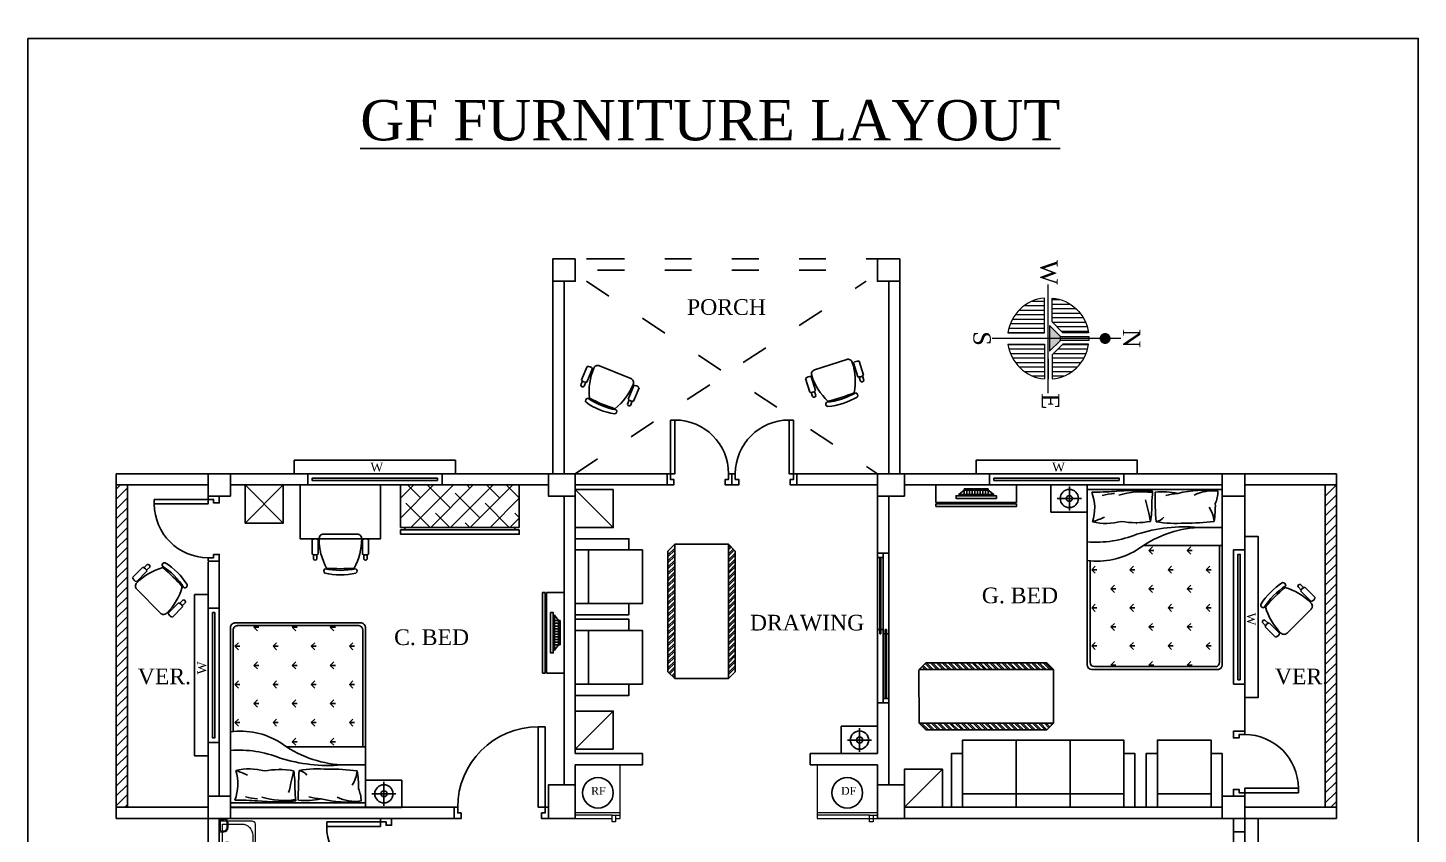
# Model space of a CAD drawing. Header units: inches. Extents: x -5597760 to 21122418, y -37133 to 23298423.
# Drawn here: x 2184 to 2805, y -25719 to -25359 of the extents above; entities that cross this region are included whole.
import ezdxf
from ezdxf.enums import TextEntityAlignment as Align

# ---------------------------------------------------------------- set-up
doc = ezdxf.new("R2010")
doc.units = ezdxf.units.IN
doc.header["$MEASUREMENT"] = 0
doc.linetypes.add('ACAD_ISO03W100', pattern=[30, 12, -18])
doc.layers.add('Dimention', color=7, linetype='Continuous')
doc.layers.add('FURNITURE', color=3, linetype='Continuous')
for name, color, linetype, lineweight in [('Fixture_Plumbing', 193, 'Continuous', 9), ('low wall', 30, 'Continuous', 9), ('North Sign', 7, 'Continuous', 5), ('Wall', 250, 'Continuous', 25)]:
    doc.layers.add(name, color=color, linetype=linetype, lineweight=lineweight)
doc.styles.add('ATTR', font='romans.shx', dxfattribs={"width": 0.8, "height": 1.114828})
doc.styles.add('RS6', font='times.ttf')
doc.styles.get("Standard").update_dxf_attribs({"font": 'times.ttf', "height": 8})
doc.styles.add('style4', font='times.ttf')

# ---------------------------------------------------------------- blocks, each defined once
blk = doc.blocks.new('A$C57792D97')
for p, q in [((2.1, 2.624), (0.6, 2.624)), ((0.6, 2.624), (0.6, 0.624)), ((0.6, 0.624), (0.6, 2.624)), ((0.6, 2.174), (0.6, 2.624)), ((2.1, 2.574), (0.6, 2.574)), ((2.1, 0.624), (2.1, 2.624)), ((2.1, 2.624), (2.1, 2.174)), ((1.549, 2.196), (1.552, 2.196)), ((0.6, 2.152), (0.866, 2.152)), ((0.6, 1.952), (1.477, 1.952)), ((0.63, 0.654), (0.63, 1.952)), ((0.991, 1.894), (0.934, 1.894)), ((0.991, 1.894), (0.951, 1.934)), ((0.991, 1.894), (0.951, 1.854)), ((1.415, 1.894), (1.359, 1.894)), ((1.415, 1.894), (1.375, 1.934)), ((1.415, 1.894), (1.375, 1.854)), ((0.778, 1.682), (0.739, 1.722)), ((1.203, 1.682), (1.163, 1.722)), ((1.627, 1.682), (1.587, 1.722)), ((2.051, 1.682), (2.011, 1.722)), ((2.07, 1.779), (2.07, 0.654)), ((0.778, 1.682), (0.722, 1.682)), ((0.778, 1.682), (0.739, 1.642)), ((1.203, 1.682), (1.146, 1.682)), ((1.203, 1.682), (1.163, 1.642)), ((1.627, 1.682), (1.571, 1.682)), ((1.627, 1.682), (1.587, 1.642)), ((2.051, 1.682), (1.995, 1.682)), ((2.051, 1.682), (2.011, 1.642)), ((0.991, 1.47), (0.934, 1.47)), ((0.991, 1.47), (0.951, 1.51)), ((0.991, 1.47), (0.951, 1.43)), ((1.415, 1.47), (1.359, 1.47)), ((1.415, 1.47), (1.375, 1.51)), ((1.415, 1.47), (1.375, 1.43)), ((1.839, 1.47), (1.783, 1.47)), ((1.839, 1.47), (1.799, 1.51)), ((1.839, 1.47), (1.799, 1.43)), ((0.778, 1.258), (0.722, 1.258)), ((0.778, 1.258), (0.739, 1.298)), ((0.778, 1.258), (0.739, 1.218)), ((1.203, 1.258), (1.146, 1.258)), ((1.203, 1.258), (1.163, 1.298)), ((1.203, 1.258), (1.163, 1.218)), ((1.627, 1.258), (1.571, 1.258)), ((1.627, 1.258), (1.587, 1.298)), ((1.627, 1.258), (1.587, 1.218)), ((2.051, 1.258), (1.995, 1.258)), ((2.051, 1.258), (2.011, 1.298)), ((2.051, 1.258), (2.011, 1.218)), ((0.991, 1.046), (0.951, 1.085)), ((1.415, 1.046), (1.375, 1.085)), ((1.839, 1.046), (1.799, 1.085)), ((0.991, 1.046), (0.934, 1.046)), ((0.991, 1.046), (0.951, 1.006)), ((1.415, 1.046), (1.359, 1.046)), ((1.415, 1.046), (1.375, 1.006)), ((1.839, 1.046), (1.783, 1.046)), ((1.839, 1.046), (1.799, 1.006)), ((0.778, 0.834), (0.722, 0.834)), ((0.778, 0.834), (0.739, 0.873)), ((0.778, 0.834), (0.739, 0.794)), ((1.203, 0.834), (1.146, 0.834)), ((1.203, 0.834), (1.163, 0.873)), ((1.203, 0.834), (1.163, 0.794)), ((1.627, 0.834), (1.571, 0.834)), ((1.627, 0.834), (1.587, 0.873)), ((1.627, 0.834), (1.587, 0.794)), ((2.051, 0.834), (1.995, 0.834)), ((2.051, 0.834), (2.011, 0.873)), ((2.051, 0.834), (2.011, 0.794)), ((0.991, 0.621), (0.934, 0.621)), ((0.991, 0.621), (0.951, 0.661)), ((0.991, 0.621), (0.973, 0.604)), ((1.415, 0.621), (1.359, 0.621)), ((1.415, 0.621), (1.375, 0.661)), ((1.415, 0.621), (1.397, 0.604)), ((1.839, 0.621), (1.783, 0.621)), ((1.839, 0.621), (1.799, 0.661)), ((1.839, 0.621), (1.821, 0.604)), ((0.642, 0.574), (2.05, 0.574)), ((2.02, 0.604), (0.672, 0.604))]:
    blk.add_line(p, q)
for centre, radius, start, end in [((0.812, 1.449), 1.116, 75.3755, 98.4519), ((0.713, 2.123), 0.435, 62.6153, 98.6623), ((1, 2.557), 0.352, 180.6066, 203.849), ((1.271, 1.693), 0.855, 85.0132, 101.9962), ((0.994, 1.509), 1.025, 76.8495, 84.445), ((-2.655, 2.494), 4.001, 355.9906, 0.7251), ((1.58, 0.437), 2.126, 84.0997, 95.547), ((7.229, 2.84), 5.861, 182.81, 184.1664), ((1.505, 1.754), 0.794, 71.9705, 99.0452), ((2.038, 6.474), 3.93, 266.5056, 270.1818), ((1.7, 1.509), 1.025, 76.8495, 84.445), ((2.523, 2.365), 0.505, 159.2551, 197.4606), ((1.746, 2.391), 1.069, 178.7205, 189.3246), ((1.038, 2.187), 0.348, 146.8128, 174.9884), ((2.452, 2.391), 1.069, 178.7205, 189.3246), ((6.517, 1.168), 5.226, 165.6998, 168.4122), ((0.996, 4.793), 2.594, 263.2521, 270.4789), ((1.122, 3.426), 1.23, 265.1643, 280.0187), ((1.355, 2.345), 0.132, 217.4973, 261.5591), ((1.559, 3.137), 0.933, 260.0314, 280.1788), ((1.891, 2.852), 0.656, 255.2386, 283.2855), ((2.608, 3.893), 1.772, 246.8027, 251.3608), ((1.015, 0.392), 1.766, 72.4208, 94.846), ((0.79, 0.887), 1.267, 53.0057, 86.5496), ((2.011, 3.233), 1.246, 248.2311, 274.1028), ((1.991, 2.617), 0.841, 238.5747, 277.4412), ((0.652, 0.624), 0.0518, 180.9151, 258.7324), ((0.679, 0.652), 0.0487, 177.8916, 261.664), ((2.02, 0.654), 0.05, 270, 0), ((2.05, 0.624), 0.05, 270, 0)]:
    blk.add_arc(centre, radius, start, end)
blk = doc.blocks.new('A$C4CB008C5')
for p, q in [((3.279, 3.019), (2.679, 3.019)), ((2.679, 3.019), (2.679, 2.569)), ((2.975, 2.6), (2.975, 2.992)), ((3.279, 2.569), (3.279, 3.019)), ((3.174, 2.796), (2.776, 2.796)), ((2.679, 2.569), (3.279, 2.569))]:
    blk.add_line(p, q)
for radius in [0.15, 0.05]:
    blk.add_circle((2.975, 2.796), radius)
blk = doc.blocks.new('Chair')
at = {"layer": 'FURNITURE', "color": 7}
for p, q in [((9.23, 12.52), (15.73, 12.52)), ((7.01, 12), (8.98, 12)), ((7.02, 10.42), (8.98, 10.42)), ((9.23, 9.93), (15.73, 9.93)), ((18.15, -7.57), (18.15, 7.5)), ((7.01, -12.06), (8.98, -12.06)), ((7.02, -10.48), (8.98, -10.48)), ((9.23, -9.99), (15.73, -9.99)), ((9.23, -12.58), (15.73, -12.58))]:
    blk.add_line(p, q, dxfattribs=at)
for centre, radius, start, end in [((11.38, 11.22), 2.51, 148.95118, 211.04894), ((13.58, 11.22), 2.51, 328.95114, 31.04894), ((32.17, 0), 32.17, 167.60216, 192.39794), ((1.75, 6.23), 1.21, 34.29024, 145.70981), ((34.17, 0), 32.17, 167.60216, 192.39794), ((16.07, -17.39), 26.88, 89.87814, 119.10606), ((7.38, 11.21), 0.871, 114.89562, 245.33554), ((16.2, 7.53), 1.95, 359.25204, 92.18681), ((78.58, 0), 75.83, 175.39399, 184.65479), ((16.07, 17.33), 26.88, 240.90694, 270.12164), ((1.75, -6.23), 1.21, 214.29164, 325.70844), ((7.38, -11.27), 0.871, 114.66428, 245.10474), ((11.38, -11.28), 2.51, 148.95115, 211.04894), ((13.58, -11.28), 2.51, 328.95114, 31.04894), ((16.2, -7.59), 1.95, 267.81364, 0.74804)]:
    blk.add_arc(centre, radius, start, end, dxfattribs=at)
at = {"layer": 'FURNITURE', "color": 7, "style": 'ATTR', "width": 0.8, "flags": 9}
blk.add_attdef('ESTCODE', (0, 0), '', height=0.00502, rotation=90.00004, dxfattribs=at)
blk = doc.blocks.new('Cab')
at = {"layer": 'FURNITURE', "ltscale": 3, "true_color": 0x000000}
h = blk.add_hatch(dxfattribs=at)
h.set_pattern_fill('ANSI38', color=18, scale=50, style=0)
h.set_pattern_definition([(45, (0, 2), (-4.4194, 4.4194), []), (135, (0, 2), (-13.25825, 4.4194), [15.625, -9.375])])
h.paths.add_polyline_path([(0, 0), (0, -19), (53.04, -19), (53.04, 0)])
at = {"layer": 'FURNITURE', "color": 18, "ltscale": 3, "true_color": 0x000000}
for p, q in [((53.04, -19), (0, -19)), ((53.04, -20), (0, -20)), ((2, -20), (2, -19)), ((51.04, -19), (51.04, -20))]:
    blk.add_line(p, q, dxfattribs=at)
for points in [[(0, -19), (0, 0), (53.04, 0), (53.04, -19)], [(53.04, -20), (53.04, -22), (0, -22), (0, -20)]]:
    blk.add_lwpolyline(points, dxfattribs=at)
blk = doc.blocks.new('tv stand')
at = {"layer": 'FURNITURE', "color": 18, "ltscale": 3, "true_color": 0x000000}
for p, q in [((13, 0), (0, 0)), ((0, 0), (0, -60)), ((13, -60), (13, 0)), ((14, -60), (14, 0)), ((14, -2), (13, -2)), ((7, -17), (4, -21)), ((8, -17), (7, -17)), ((7, -17), (7, -43)), ((3, -21), (3, -39)), ((4, -21), (3, -21)), ((4, -21), (4, -39)), ((4, -21), (7, -21)), ((4, -23), (7, -23)), ((4, -25), (7, -25)), ((4, -27), (7, -27)), ((4, -29), (7, -29)), ((4, -31), (7, -31)), ((4, -39), (3, -39)), ((4, -33), (7, -33)), ((4, -35), (7, -35)), ((4, -37), (7, -37)), ((4, -39), (7, -43)), ((4, -39), (7, -39)), ((8, -43), (7, -43)), ((0, -60), (13, -60)), ((13, -58), (14, -58))]:
    blk.add_line(p, q, dxfattribs=at)
blk.add_lwpolyline([(14, -60), (16, -60), (16, 0), (14, 0)], dxfattribs=at)
blk.add_lwpolyline([(10, -15), (8, -15), (8, -45), (10, -45)], close=True, dxfattribs=at)
blk = doc.blocks.new('S 2')
at = {"layer": 'FURNITURE', "color": 3, "ltscale": 3}
for points in [[(0, -5), (0, 0), (24, 0), (24, -5)], [(6, -5), (6, -29)], [(0, -29), (0, -34), (24, -34), (24, -29)]]:
    blk.add_lwpolyline(points, dxfattribs=at)
blk.add_lwpolyline([(0, -5), (30, -5), (30, -29), (0, -29)], close=True, dxfattribs=at)
blk = doc.blocks.new('S 1')
at = {"layer": 'FURNITURE', "color": 3, "ltscale": 3}
for points in [[(0, -5), (0, 0), (24, 0), (24, -5)], [(6, -29), (6, -5)], [(6, -53), (6, -29)], [(6, -77), (6, -53)], [(0, -77), (0, -82), (24, -82), (24, -77)]]:
    blk.add_lwpolyline(points, dxfattribs=at)
for points in [[(0, -29), (30, -29), (30, -5), (0, -5)], [(0, -53), (30, -53), (30, -29), (0, -29)], [(0, -77), (30, -77), (30, -53), (0, -53)]]:
    blk.add_lwpolyline(points, close=True, dxfattribs=at)
blk = doc.blocks.new('Freeze-1')
at = {"layer": 'Fixture_Plumbing', "color": 18, "ltscale": 3, "true_color": 0x000000}
for p, q in [((0, -1.5), (-2, -1.5)), ((-2, -2.5), (18, -2.5)), ((1.5, -1.5), (18, -1.5))]:
    blk.add_line(p, q, dxfattribs=at)
blk.add_lwpolyline([(0, 0), (-2, 0), (-2, -24), (18, -24), (18, 0), (1.5, 0)], dxfattribs=at)
blk.add_lwpolyline([(0, -1.5), (0, 1.5), (1.5, 1.5), (1.5, -1.5)], close=True, dxfattribs=at)
blk = doc.blocks.new('Freeze-Deep')
at = {"layer": 'Fixture_Plumbing', "ltscale": 3}
for p, q in [((-18, 22.5), (-20, 22.5)), ((-20, 21.5), (7, 21.5)), ((-16.5, 22.5), (7, 22.5))]:
    blk.add_line(p, q, dxfattribs=at)
for points in [[(-18, 22.5), (-18, 25.5), (-16.5, 25.5), (-16.5, 22.5)], [(-18, 24), (-20, 24), (-20, 0), (7, 0), (7, 24), (-16.5, 24)]]:
    blk.add_lwpolyline(points, close=True, dxfattribs=at)
blk = doc.blocks.new('Small Door')
at = {"color": 142}
for points in [[(1.5, 24), (1.5, 0), (3.5, 0), (3.5, 24)], [(0, 0), (1.5, 0), (1.5, -2.5), (3, -2.5), (3, -5), (0, -5)], [(29, 0), (27.5, 0), (27.5, -2.5), (26, -2.5), (26, -5), (29, -5)]]:
    blk.add_lwpolyline(points, close=True, dxfattribs=at)
blk.add_arc((3.5, 0), 24, 0, 90, dxfattribs=at)
blk = doc.blocks.new('North')
at = {"layer": 'North Sign'}
h = blk.add_hatch(color=1, dxfattribs=at)
edge = h.paths.add_edge_path()
edge.add_line((1.39, -22.63), (1.39, -22.63))
edge.add_line((1.39, -22.63), (1.39, -42.84))
edge.add_line((1.39, -42.84), (-1.39, -42.84))
edge.add_line((-1.39, -42.84), (-1.39, -22.63))
edge.add_arc((0, -54.31), 31.72, 87.48749, 92.51251, ccw=False)
h = blk.add_hatch(color=1, dxfattribs=at)
h.paths.add_polyline_path([(0, -50.54), (-9.09, -50.54), (-1.39, -42.84), (0, -42.84)])
h.paths.add_polyline_path([(9.09, -50.54), (0, -50.54), (0, -42.84), (1.39, -42.84)])
for p, q in [((-18.02, -48.7), (-18.02, -28.92)), ((-14.84, -48.7), (-14.84, -26.71)), ((-11.66, -48.67), (-11.66, -25.06)), ((-8.48, -45.49), (-8.48, -23.87)), ((-5.3, -42.31), (-5.3, -23.09)), ((-3.99, -22.91), (-4.24, -22.91)), ((4.24, -22.91), (3.99, -22.91)), ((4.24, -41.25), (4.24, -22.91)), ((7.42, -44.43), (7.42, -23.57)), ((10.6, -47.61), (10.6, -24.62)), ((13.78, -48.7), (13.78, -26.1)), ((16.96, -48.7), (16.96, -28.11)), ((-24.38, -48.7), (-24.38, -36.04)), ((-21.2, -48.7), (-21.2, -31.89)), ((20.14, -48.7), (20.14, -30.8)), ((23.32, -48.7), (23.32, -34.48)), ((-27.56, -48.7), (-27.56, -42.96)), ((26.5, -48.7), (26.5, -40.08)), ((-3.99, -54.15), (-28.7, -54.15)), ((-28.7, -54.15), (-28.7, -54.15)), ((-26.5, -62.78), (-26.5, -54.15)), ((-23.32, -68.38), (-23.32, -54.15)), ((-20.14, -72.06), (-20.14, -54.15)), ((-16.96, -74.74), (-16.96, -54.15)), ((-13.78, -76.75), (-13.78, -54.15)), ((-10.6, -78.24), (-10.6, -54.15)), ((-7.42, -79.29), (-7.42, -54.15)), ((-4.24, -79.95), (-4.24, -54.15)), ((-3.99, -79.99), (-3.99, -54.15)), ((3.99, -54.15), (28.7, -54.15)), ((3.99, -79.99), (3.99, -54.15)), ((4.24, -79.95), (4.24, -54.15)), ((7.42, -79.29), (7.42, -54.15)), ((10.6, -78.24), (10.6, -54.15)), ((13.78, -76.75), (13.78, -54.15)), ((16.96, -74.74), (16.96, -54.15)), ((20.14, -72.06), (20.14, -54.15)), ((23.32, -68.38), (23.32, -54.15)), ((26.5, -62.78), (26.5, -54.15)), ((28.7, -54.15), (28.7, -54.15)), ((-3.99, -79.99), (-3.99, -79.99)), ((3.99, -79.99), (3.99, -79.99))]:
    blk.add_line(p, q, dxfattribs=at)
at = {"layer": 'North Sign', "color": 1}
for p, q in [((-1.39, -42.84), (-9.09, -50.54)), ((1.39, -42.84), (9.09, -50.54)), ((-9.09, -50.54), (9.09, -50.54))]:
    blk.add_line(p, q, dxfattribs=at)
at = {"layer": 'North Sign'}
for points in [[(0, 0), (0, -91.18)], [(38.81, -51.43), (-38.27, -51.43)], [(-5.87, -51.43), (-14.42, -51.43)], [(14.42, -51.43), (28.83, -51.43)]]:
    blk.add_lwpolyline(points, dxfattribs=at)
at = {"layer": 'North Sign', "color": 1, "const_width": 3.89}
blk.add_lwpolyline([(1.95, -11.12, -1), (-1.95, -11.12, -1)], format="xyb", close=True, dxfattribs=at)
at = {"layer": 'North Sign'}
for points in [[(-3.99, -22.87), (-3.99, -22.87), (-3.99, -41), (-11.69, -48.7), (-28.7, -48.7), (-28.7, -48.7, -0.347379)], [(3.99, -41), (11.69, -48.7), (28.7, -48.7), (28.7, -48.7, 0.347379), (3.99, -22.87), (3.99, -22.87)]]:
    blk.add_lwpolyline(points, format="xyb", close=True, dxfattribs=at)
at = {"layer": 'North Sign', "color": 1}
blk.add_lwpolyline([(1.39, -22.63), (1.39, -22.63), (1.39, -42.84), (-1.39, -42.84), (-1.39, -22.63, -0.021929)], format="xyb", close=True, dxfattribs=at)
at = {"layer": 'North Sign'}
for start, end in [(185.42309, 262.0478), (277.9522, 354.57691)]:
    blk.add_arc((0, -51.43), 28.83, start, end, dxfattribs=at)
at = {"layer": 'North Sign', "style": 'style4'}
for s, p in [('N', (-0.06, 7.64)), ('W', (-46.8, -50.97)), ('E', (44.55, -49.85)), ('S', (0.05, -98.35))]:
    blk.add_text(s, height=12.3, dxfattribs=at).set_placement(p, align=Align.MIDDLE_CENTER)
blk = doc.blocks.new('Door')
at = {"color": 142}
for points in [[(1.5, 36), (1.5, 0), (4.5, 0), (4.5, 36)], [(0, 0), (1.5, 0), (1.5, -2.5), (3, -2.5), (3, -5), (0, -5)], [(42, 0), (40.5, 0), (40.5, -2.5), (39, -2.5), (39, -5), (42, -5)]]:
    blk.add_lwpolyline(points, close=True, dxfattribs=at)
blk.add_arc((4.5, 0), 36, 0, 90, dxfattribs=at)
blk = doc.blocks.new('Bas_Pds')
at = {"layer": 'Fixture_Plumbing'}
for points in [[(0, 0), (22, 0), (22, -14.5, -0.414214), (20.5, -16), (1.5, -16, -0.414214), (0, -14.5)], [(1.5, -1.5), (20.5, -1.5), (20.5, -10, -0.414214), (15.5, -15), (6.5, -15, -0.414214), (1.5, -10)]]:
    blk.add_lwpolyline(points, format="xyb", close=True, dxfattribs=at)
blk.add_circle((11, -3.5), 1.5, dxfattribs=at)
blk = doc.blocks.new('Shope Case')
at = {"layer": 'Fixture_Plumbing'}
for p, q in [((0, 0), (0, 2)), ((6, 0), (0, 0)), ((0.5, 0.5), (0.5, 2)), ((5.5, 0.5), (0.5, 0.5)), ((4, 4), (2, 4)), ((4, 3.5), (2, 3.5)), ((5.5, 0.5), (5.5, 2)), ((6, 0), (6, 2))]:
    blk.add_line(p, q, dxfattribs=at)
for centre, radius, start, end in [((2, 2), 2, 90, 180), ((2, 2), 1.5, 90, 180), ((4, 2), 2, 360, 90), ((4, 2), 1.5, 360, 90)]:
    blk.add_arc(centre, radius, start, end, dxfattribs=at)

msp = doc.modelspace()

# ---------------------------------------------------------------- hatches: boundary and pattern name
h = msp.add_hatch()
h.set_pattern_fill('ANSI31', color=256, scale=25)
h.set_pattern_definition([(45, (488.75, -8278.343), (-2.2097087, 2.2097087), [])])
h.paths.add_polyline_path([(2769, -25562.84), (2764, -25562.84), (2764, -25706.84), (2769, -25706.84)])
h.paths.add_polyline_path([(2671.57, -25491.25), (2671.57, -25503.51), (2683.11, -25503.51), (2683.11, -25491.25)], flags=9)
h.paths.add_polyline_path([(2604.69, -25492.29), (2604.69, -25502.62), (2616.57, -25502.62), (2616.57, -25492.29)], flags=9)
h.paths.add_polyline_path([(2635.51, -25520.1), (2635.51, -25530.88), (2646.87, -25530.88), (2646.87, -25520.1)], flags=9)
h.paths.add_polyline_path([(2634.58, -25460.6), (2634.58, -25475.28), (2646.2, -25475.28), (2646.2, -25460.6)], flags=9)
h.paths.add_polyline_path([(2764.15, -25658.97), (2764.15, -25596.95), (2735.87, -25596.95), (2735.87, -25658.97)], flags=9)
h.paths.add_polyline_path([(2761.15, -25900.97), (2761.15, -25838.95), (2732.87, -25838.95), (2732.87, -25900.97)], flags=9)
h.paths.add_polyline_path([(2268.06, -26002.51), (2268.06, -25988.51), (2256.05, -25988.51), (2256.05, -26002.51)], flags=9)
h.paths.add_polyline_path([(2463.48, -25910.08), (2524.5, -25910.08), (2524.5, -25883.46), (2463.48, -25883.46)], flags=9)
h.paths.add_polyline_path([(2473.98, -25954.36), (2463.45, -25954.36), (2463.45, -25962.91), (2473.98, -25962.91)], flags=9)
h.paths.add_polyline_path([(2268.06, -25754.55), (2268.06, -25740.55), (2256.05, -25740.55), (2256.05, -25754.55)], flags=9)
h.paths.add_polyline_path([(2452.67, -25757.23), (2524.02, -25757.23), (2524.02, -25730.62), (2452.67, -25730.62)], flags=9)
h.paths.add_polyline_path([(2275.95, -25764.69), (2332.8, -25764.69), (2332.8, -25736.41), (2275.95, -25736.41)], flags=9)
h.paths.add_polyline_path([(2281.5, -25409.89), (2671.53, -25409.89), (2671.53, -25358.64), (2281.5, -25358.64)], flags=9)
h.paths.add_polyline_path([(2256.62, -25885.05), (2256.62, -25823.03), (2228.34, -25823.03), (2228.34, -25885.05)], flags=9)
h.paths.add_polyline_path([(2266.56, -25855.75), (2266.56, -25848.18), (2258.02, -25848.18), (2258.02, -25855.75)], flags=9)
h.paths.add_polyline_path([(2727.02, -25990.87), (2727.02, -26001.39), (2735.56, -26001.39), (2735.56, -25990.87)], flags=9)
h.paths.add_polyline_path([(2349.17, -26138.52), (2578.06, -26138.52), (2578.06, -26101.02), (2349.17, -26101.02)], flags=9)
h.paths.add_polyline_path([(2256.62, -25677.8), (2256.62, -25615.78), (2228.34, -25615.78), (2228.34, -25677.8)], flags=9)
h.paths.add_polyline_path([(2465.25, -25496.29), (2531.44, -25496.29), (2531.44, -25469.68), (2465.25, -25469.68)], flags=9)
h.paths.add_polyline_path([(2513.48, -26014), (2575.5, -26014), (2575.5, -25985.72), (2513.48, -25985.72)], flags=9)
h.paths.add_polyline_path([(2665.45, -26012.77), (2722.3, -26012.77), (2722.3, -25984.49), (2665.45, -25984.49)], flags=9)
h.paths.add_polyline_path([(2458.92, -25639.74), (2530.27, -25639.74), (2530.27, -25613.13), (2458.92, -25613.13)], flags=9)
h.paths.add_polyline_path([(2623.7, -25760.21), (2691.53, -25760.21), (2691.53, -25733.59), (2623.7, -25733.59)], flags=9)
h.paths.add_polyline_path([(2611.03, -25886.66), (2685.74, -25886.66), (2685.74, -25860.05), (2611.03, -25860.05)], flags=9)
h.paths.add_polyline_path([(2616.06, -25648.79), (2687.42, -25648.79), (2687.42, -25622.18), (2616.06, -25622.18)], flags=9)
h.paths.add_polyline_path([(2302.36, -25647.27), (2378.88, -25647.27), (2378.88, -25620.66), (2302.36, -25620.66)], flags=9)
h.paths.add_polyline_path([(2302.58, -25888.16), (2379.1, -25888.16), (2379.1, -25861.55), (2302.58, -25861.55)], flags=9)
h.paths.add_polyline_path([(2290.35, -26006.08), (2346.21, -26006.08), (2346.21, -25979.46), (2290.35, -25979.46)], flags=9)
h.paths.add_polyline_path([(2446.23, -26004.71), (2508.25, -26004.71), (2508.25, -25976.43), (2446.23, -25976.43)], flags=9)
h.paths.add_polyline_path([(2726.68, -25744.77), (2726.68, -25752.35), (2735.22, -25752.35), (2735.22, -25744.77)], flags=9)
h.paths.add_polyline_path([(2706.21, -26043.28), (2692.21, -26043.28), (2692.21, -26055.29), (2706.21, -26055.29)], flags=9)
h.paths.add_polyline_path([(2726.68, -25853.02), (2726.68, -25860.6), (2735.22, -25860.6), (2735.22, -25853.02)], flags=9)
h.paths.add_polyline_path([(2726.68, -25618.77), (2726.68, -25626.35), (2735.22, -25626.35), (2735.22, -25618.77)], flags=9)
h.paths.add_polyline_path([(2266.56, -25648.5), (2266.56, -25640.93), (2258.02, -25640.93), (2258.02, -25648.5)], flags=9)
h.paths.add_polyline_path([(2640.93, -25559.16), (2648.51, -25559.16), (2648.51, -25550.62), (2640.93, -25550.62)], flags=9)
h.paths.add_polyline_path([(2336.43, -25559.16), (2344.01, -25559.16), (2344.01, -25550.62), (2336.43, -25550.62)], flags=9)
h = msp.add_hatch()
h.set_pattern_fill('ANSI31', color=9, scale=25)
h.set_pattern_definition([(45, (2013.2785, -22597.9237), (-2.2097087, 2.2097087), [])])
h.paths.add_polyline_path([(2229, -25562.84), (2224, -25562.84), (2224, -25706.84), (2229, -25706.84)])
h.paths.add_polyline_path([(2229, -25788.84), (2224, -25788.84), (2224, -25940.34), (2229, -25940.34)])
at = {"true_color": 0x000000}
h = msp.add_hatch(dxfattribs=at)
h.set_pattern_fill('ANSI32', color=18, scale=5)
h.set_pattern_definition([(45, (312.4207, -26227.4104), (-1.3258252, 1.3258252), []), (45, (313.3045, -26227.4104), (-1.3258252, 1.3258252), [])])
h.paths.add_polyline_path([(2470.42, -25646.36), (2473.42, -25649.36), (2473.42, -25589.36), (2470.42, -25592.36)])
h.paths.add_polyline_path([(2497.42, -25649.36), (2500.42, -25646.36), (2500.42, -25592.36), (2497.42, -25589.36)])
h = msp.add_hatch(dxfattribs=at)
h.set_pattern_fill('ANSI32', color=18, scale=5, angle=90)
h.set_pattern_definition([(135, (3220.653, -27651.4444), (-1.3258252, -1.3258252), []), (135, (3220.653, -27650.5605), (-1.3258252, -1.3258252), [])])
h.paths.add_polyline_path([(2585.6, -25642.24), (2582.6, -25645.24), (2642.6, -25645.24), (2639.6, -25642.24)])
h.paths.add_polyline_path([(2582.6, -25669.24), (2585.6, -25672.24), (2639.6, -25672.24), (2642.6, -25669.24)])

# ---------------------------------------------------------------- linework, layer by layer
for p, q in [((2419, -25461.84), (2419, -25557.84)), ((2439, -25461.84), (2434, -25461.84)), ((2564, -25461.84), (2559, -25461.84)), ((2574, -25557.84), (2574, -25461.84)), ((2424, -25557.84), (2424, -25471.84)), ((2569, -25471.84), (2569, -25557.84)), ((2265, -25557.84), (2224, -25557.84)), ((2224, -25557.84), (2224, -25711.84)), ((2265, -25557.84), (2470, -25557.84)), ((2524.5, -25557.84), (2564, -25557.84)), ((2564, -25557.84), (2718, -25557.84)), ((2728, -25557.84), (2728, -25674.34)), ((2728, -25557.84), (2769, -25557.84)), ((2769, -25557.84), (2769, -25711.84)), ((2265, -25562.84), (2224, -25562.84)), ((2229, -25562.84), (2229, -25706.84)), ((2275, -25562.84), (2404, -25562.84)), ((2404, -25562.84), (2417, -25562.84)), ((2429, -25562.84), (2470, -25562.84)), ((2525, -25562.84), (2564, -25562.84)), ((2525, -25562.84), (2564, -25562.84)), ((2549, -25562.84), (2564, -25562.84)), ((2549, -25562.84), (2564, -25562.84)), ((2564, -25682.84), (2564, -25562.84)), ((2576, -25562.84), (2718, -25562.84)), ((2728, -25562.84), (2769, -25562.84)), ((2764, -25562.84), (2764, -25706.84)), ((2764, -25562.84), (2769, -25562.84)), ((2764, -25706.84), (2764, -25562.84)), ((2769, -25562.84), (2769, -25706.84)), ((2424, -25696.84), (2424, -25567.84)), ((2429, -25682.84), (2429, -25567.84)), ((2569, -25696.84), (2569, -25567.84)), ((2470.42, -25592.36), (2473.42, -25589.36)), ((2474.17, -25589.29), (2473.42, -25589.36)), ((2473.42, -25589.36), (2473.42, -25649.36)), ((2474.17, -25589.29), (2497.42, -25589.36)), ((2497.42, -25589.36), (2500.42, -25592.36)), ((2497.42, -25649.36), (2497.42, -25589.36)), ((2265, -25795.84), (2265, -25597.34)), ((2270, -25701.84), (2270, -25595.84)), ((2470.42, -25646.36), (2470.42, -25592.36)), ((2500.42, -25592.36), (2500.42, -25646.36)), ((2565.5, -25595.24), (2564, -25595.24)), ((2565.5, -25595.24), (2566.5, -25595.24)), ((2473.42, -25649.36), (2470.42, -25646.36)), ((2500.42, -25646.36), (2497.42, -25649.36)), ((2582.54, -25645.99), (2582.6, -25645.24)), ((2582.54, -25645.99), (2582.6, -25669.24)), ((2585.6, -25642.24), (2582.6, -25645.24)), ((2582.6, -25645.24), (2642.6, -25645.24)), ((2639.6, -25642.24), (2585.6, -25642.24)), ((2642.6, -25645.24), (2639.6, -25642.24)), ((2642.6, -25669.24), (2642.6, -25645.24)), ((2497.42, -25649.36), (2473.42, -25649.36)), ((2582.6, -25669.24), (2585.6, -25672.24)), ((2642.6, -25669.24), (2582.6, -25669.24)), ((2639.6, -25672.24), (2642.6, -25669.24)), ((2585.6, -25672.24), (2639.6, -25672.24)), ((2429, -25682.84), (2459, -25682.84)), ((2459, -25682.84), (2459, -25687.84)), ((2534, -25682.84), (2564, -25682.84)), ((2534, -25687.84), (2534, -25682.84)), ((2429, -25687.84), (2459, -25687.84)), ((2429, -25701.84), (2429, -25687.84)), ((2534, -25687.84), (2564, -25687.84)), ((2564, -25703.84), (2564, -25687.84)), ((2723, -25698.84), (2723, -25701.84)), ((2728, -25698.34), (2728, -25916.84)), ((2224, -25706.84), (2265, -25706.84)), ((2275, -25706.84), (2278, -25706.84)), ((2275, -25706.84), (2375, -25706.84)), ((2576.5, -25706.84), (2718, -25706.84)), ((2769, -25706.84), (2728, -25706.84)), ((2769, -25706.84), (2764, -25706.84)), ((2224, -25711.84), (2265, -25711.84)), ((2270, -25783.84), (2270, -25711.84)), ((2275, -25711.84), (2278.5, -25711.84)), ((2275, -25711.84), (2342, -25711.84)), ((2335, -25711.84), (2375, -25711.84)), ((2359, -25711.84), (2363, -25711.84)), ((2565, -25711.84), (2718, -25711.84)), ((2723, -25711.84), (2723, -25783.84)), ((2769, -25711.84), (2728, -25711.84))]:
    msp.add_line(p, q)
at = {"linetype": 'ACAD_ISO03W100'}
for p, q in [((2439, -25461.84), (2559, -25461.84)), ((2439, -25466.84), (2559, -25466.84)), ((2429, -25557.84), (2559, -25471.84)), ((2434, -25471.84), (2564, -25557.84))]:
    msp.add_line(p, q, dxfattribs=at)
at = {"lineweight": -3}
for p, q in [((2564, -25593.24), (2569, -25593.24)), ((2564, -25660.24), (2569, -25660.24))]:
    msp.add_line(p, q, dxfattribs=at)
for points in [[(2184.5, -25363.37), (2805.5, -25363.37), (2805.5, -26136.87), (2184.5, -26139.37)], [(2429, -25461.84), (2429, -25471.84), (2419, -25471.84), (2419, -25461.84)], [(2574, -25461.84), (2574, -25471.84), (2564, -25471.84), (2564, -25461.84)], [(2275, -25557.84), (2275, -25567.84), (2265, -25567.84), (2265, -25557.84)], [(2417, -25557.84), (2429, -25557.84), (2429, -25567.84), (2417, -25567.84)], [(2564, -25557.84), (2576, -25557.84), (2576, -25567.84), (2564, -25567.84)], [(2728, -25557.84), (2728, -25567.84), (2718, -25567.84), (2718, -25557.84)], [(2429, -25711.84), (2429, -25696.84), (2417, -25696.84), (2417, -25711.84)], [(2576, -25711.84), (2576, -25696.84), (2564, -25696.84), (2564, -25711.84)], [(2275, -25701.84), (2275, -25711.84), (2265, -25711.84), (2265, -25701.84)], [(2728, -25701.84), (2728, -25711.84), (2718, -25711.84), (2718, -25701.84)]]:
    msp.add_lwpolyline(points, close=True)
at = {"layer": 'Dimention', "lineweight": -3, "ltscale": 2}
for p, q in [((2564, -25593.84), (2564, -25660.85)), ((2565, -25629.34), (2565, -25595.24)), ((2565.5, -25595.24), (2565.5, -25629.34)), ((2566.5, -25593.24), (2566.5, -25660.24)), ((2569, -25660.85), (2569, -25593.84)), ((2564, -25627.34), (2565, -25627.34)), ((2565.5, -25627.34), (2566.5, -25627.34)), ((2567.5, -25627.34), (2567.5, -25658.24)), ((2567.5, -25627.34), (2568, -25627.34)), ((2568, -25658.24), (2568, -25627.34)), ((2568, -25658.24), (2568, -25627.34)), ((2565, -25629.34), (2565.5, -25629.34)), ((2566.5, -25629.34), (2567.5, -25629.34)), ((2568, -25629.34), (2569, -25629.34)), ((2569, -25658.24), (2566.5, -25658.24))]:
    msp.add_line(p, q, dxfattribs=at)
at = {"layer": 'Dimention', "lineweight": -3, "ltscale": 2, "flags": 128}
for points in [[(2367.5, -25560.84), (2311.5, -25560.84), (2311.5, -25559.84), (2367.5, -25559.84)], [(2672, -25560.84), (2616, -25560.84), (2616, -25559.84), (2672, -25559.84)], [(2725, -25649.84), (2725, -25593.84), (2726, -25593.84), (2726, -25649.84)], [(2268, -25619.84), (2268, -25675.84), (2267, -25675.84), (2267, -25619.84)]]:
    msp.add_lwpolyline(points, close=True, dxfattribs=at)
at = {"layer": 'FURNITURE', "color": 18, "ltscale": 3, "true_color": 0x000000}
for p, q in [((2298.6, -25562.84), (2281.6, -25579.84)), ((2281.6, -25562.84), (2298.6, -25579.84))]:
    msp.add_line(p, q, dxfattribs=at)
at = {"layer": 'FURNITURE', "color": 3, "ltscale": 3}
for p, q in [((2446, -25581.85), (2429, -25564.85)), ((2446, -25663.85), (2429, -25680.85)), ((2593, -25689.84), (2576, -25706.84))]:
    msp.add_line(p, q, dxfattribs=at)
at = {"layer": 'FURNITURE', "color": 18, "ltscale": 3, "true_color": 0x000000}
for points in [[(2281.6, -25579.84), (2281.6, -25562.84), (2298.6, -25562.84), (2298.6, -25579.84)], [(2342.1, -25562.84), (2306.1, -25562.84), (2306.1, -25586.84), (2342.1, -25586.84)]]:
    msp.add_lwpolyline(points, close=True, dxfattribs=at)
at = {"layer": 'FURNITURE', "color": 3, "ltscale": 3}
for points in [[(2446, -25564.85), (2446, -25581.85), (2429, -25581.85), (2429, -25564.85)], [(2446, -25680.85), (2446, -25663.85), (2429, -25663.85), (2429, -25680.85)], [(2593, -25706.84), (2593, -25689.84), (2576, -25689.84), (2576, -25706.84)]]:
    msp.add_lwpolyline(points, close=True, dxfattribs=at)
at = {"layer": 'FURNITURE', "color": 18, "true_color": 0x000000}
for centre in [(2439.15, -25700.34), (2550.5, -25700.34)]:
    msp.add_circle(centre, 6.83, dxfattribs=at)
at = {"layer": 'low wall', "lineweight": -3, "ltscale": 5}
for points in [[(2303.5, -25557.84), (2303.5, -25551.84), (2375.5, -25551.84), (2375.5, -25557.84)], [(2608, -25557.84), (2608, -25551.84), (2680, -25551.84), (2680, -25557.84)], [(2728, -25585.84), (2734, -25585.84), (2734, -25657.84), (2728, -25657.84)], [(2265, -25683.84), (2259, -25683.84), (2259, -25611.84), (2265, -25611.84)], [(2728, -25711.84), (2734, -25711.84), (2734, -25783.84), (2728, -25783.84)]]:
    msp.add_lwpolyline(points, dxfattribs=at)
for points in [[(2369.5, -25562.84), (2309.5, -25562.84), (2309.5, -25557.84), (2369.5, -25557.84)], [(2674, -25562.84), (2614, -25562.84), (2614, -25557.84), (2674, -25557.84)], [(2723, -25651.84), (2723, -25591.84), (2728, -25591.84), (2728, -25651.84)], [(2270, -25617.84), (2270, -25677.84), (2265, -25677.84), (2265, -25617.84)], [(2723, -25777.84), (2723, -25717.84), (2728, -25717.84), (2728, -25777.84)]]:
    msp.add_lwpolyline(points, close=True, dxfattribs=at)

# ---------------------------------------------------------------- block references
msp.add_blockref('Small Door', (2470, -25557.84))
at = {"xscale": -1}
for name, p in [('Small Door', (2528, -25557.84)), ('Door', (2417, -25706.84))]:
    msp.add_blockref(name, p, dxfattribs=at)
for name, p, xscale, yscale, zscale in [('A$C4CB008C5', (2730.43, -25644.77), -27.13886132502201, 27.13886132502201, 27.13886132502201), ('A$C57792D97', (2742.11, -25668.28), -40.18814850770711, 40.18814850770711, 40.18814850770711)]:
    msp.add_blockref(name, p, dxfattribs=dict(xscale=xscale, yscale=yscale, zscale=zscale))
for p, rotation in [((2265, -25567.84), 90), ((2728, -25701.84), 270), ((2342, -25711.84), 90)]:
    msp.add_blockref('Small Door', p, dxfattribs=dict(at, rotation=rotation))
at = {"rotation": 180}
for name, p, xscale, yscale, zscale in [('A$C57792D97', (2359.4, -25601.41), 40.18814850770711, 40.18814850770711, 40.18814850770711), ('A$C4CB008C5', (2636.72, -25600.92), 27.13886132502201, 27.13886132502201, 27.13886132502201), ('A$C4CB008C5', (2424.28, -25624.92), 27.13886132502201, 27.13886132502201, 27.13886132502201)]:
    msp.add_blockref(name, p, dxfattribs=dict(at, xscale=xscale, yscale=yscale, zscale=zscale))
at = {"layer": 'Fixture_Plumbing'}
for name, p, rotation in [('Freeze-1', (2447, -25711.84), 180), ('Freeze-Deep', (2544, -25687.84), 180), ('Shope Case', (2270, -25711.84), 270), ('Bas_Pds', (2270, -25734.84), 90)]:
    msp.add_blockref(name, p, dxfattribs=dict(at, rotation=rotation))
at = {"layer": 'FURNITURE'}
for name, p, rotation in [('Chair', (2439.92, -25529.22), 67.71741838827967), ('Chair', (2548.59, -25526.4), 107.8196349108682), ('Chair', (2251.31, -25601.94), 225.0915849494141), ('Chair', (2739.5, -25610.84), 315.091584949414), ('S 2', (2684, -25706.84), 90.00000000000001)]:
    msp.add_blockref(name, p, dxfattribs=dict(at, rotation=rotation))
at = {"layer": 'FURNITURE', "xscale": 0.6, "yscale": 0.6, "zscale": 0.6, "rotation": 270}
msp.add_blockref('tv stand', (2626.1, -25562.84), dxfattribs=at)
at = {"layer": 'FURNITURE', "xscale": -1, "rotation": 270}
msp.add_blockref('Chair', (2324.13, -25603), dxfattribs=at)
at = {"layer": 'FURNITURE', "color": 3, "xscale": -1, "rotation": 180}
msp.add_blockref('S 2', (2429, -25620.85), dxfattribs=at)
at = {"layer": 'FURNITURE', "xscale": -0.6, "yscale": 0.6, "zscale": 0.6}
msp.add_blockref('tv stand', (2424, -25610.85), dxfattribs=at)
at = {"layer": 'FURNITURE', "color": 3}
msp.add_blockref('S 2', (2429, -25622.85), dxfattribs=at)
at = {"layer": 'FURNITURE', "color": 7, "xscale": -1, "rotation": 270}
msp.add_blockref('S 1', (2678.99, -25706.84), dxfattribs=at)
at = {"layer": 'North Sign', "xscale": 0.6300000000010187, "yscale": 0.6300000000010187, "zscale": 0.6300000000010187, "rotation": 269.9999999999997}
msp.add_blockref('North', (2672.68, -25497.42), dxfattribs=at)
at = {"layer": 'Wall'}
msp.add_blockref('Cab', (2350.96, -25562.84), dxfattribs=at)

# ---------------------------------------------------------------- texts
at = {"insert": (2333, -25390.91), "char_height": 18, "attachment_point": 1}
msp.add_mtext_dynamic_manual_height_columns('{\\L\\C1;GF FURNITURE LAYOUT}', width=335.0397, gutter_width=120, heights=[0], dxfattribs=at)
at = {"lineweight": 30, "char_height": 7}
for s, insert, attachment_point in [('PORCH', (2478.92, -25479.87), 1), ('G. BED', (2610.6, -25615.83), 7), ('DRAWING', (2507, -25620.85), 1), ('C. BED', (2348.1, -25627.35), 1), ('VER.', (2233.6, -25644.85), 1), ('VER.', (2741.5, -25644.85), 1)]:
    msp.add_mtext(s, dxfattribs=dict(at, insert=insert, attachment_point=attachment_point))
at = {"lineweight": -3, "char_height": 4, "width": 612.207, "attachment_point": 1}
for insert in [(2337.51, -25552.88), (2642.01, -25552.88)]:
    msp.add_mtext('W', dxfattribs=dict(at, insert=insert))
for insert, rotation in [((2732.96, -25619.85), 270), ((2260.28, -25647.42), 90)]:
    msp.add_mtext('W', dxfattribs=dict(at, insert=insert, rotation=rotation))
at = {"layer": 'FURNITURE', "color": 18, "true_color": 0x000000, "style": 'RS6'}
for s, p in [('RF', (2436.1, -25701.22)), ('DF', (2547.74, -25701.22))]:
    msp.add_text(s, height=3.5, dxfattribs=at).set_placement(p)

doc.saveas('drawing.dxf')
